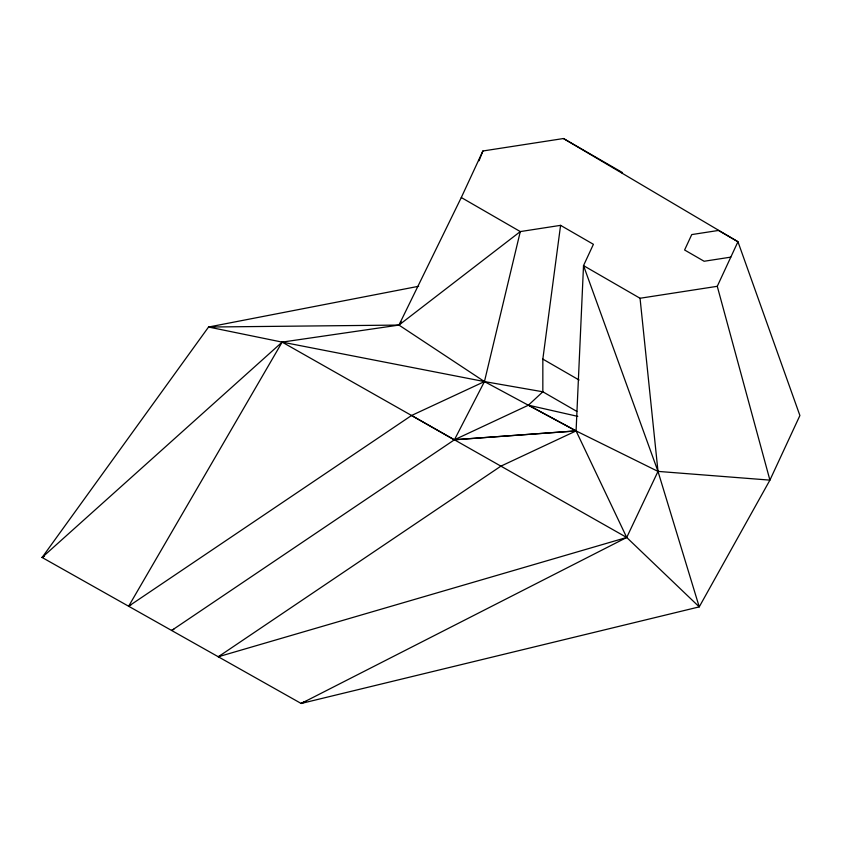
<?xml version="1.0" encoding="UTF-8"?>
<svg xmlns="http://www.w3.org/2000/svg" width="842" height="842" viewBox="0 0 842 842"><rect width="100%" height="100%" fill="white"/><g stroke="black" fill="none" stroke-linecap="round" stroke-linejoin="round"><path stroke-width="1.26" d="M576.823 411.401L542.837 391.783L484.445 381.584L282.154 342.115L128.637 606.24L411.559 415.485L454.238 439.861L528.366 405.223L542.837 391.783L542.837 359.102L560.583 225.351L520.293 231.582L398.95 325.075L282.154 342.115L208.553 327.033L42.1 557.478L301.162 703.47L699.239 606.882L769.914 480.129L799.9 415.527L737.95 241.728L563.477 138.53L482.887 150.992L461.3 197.523L398.95 325.075L208.553 327.033L418.642 286.28M173.905 629.163L171.631 630.479L454.427 439.787L484.445 381.584L520.293 231.582L461.3 197.523M479.024 160.759L482.887 150.992M622.164 173.242L622.47 172.589L563.477 138.53M401.297 321.991L398.95 325.075L484.445 381.584L576.086 430.915L658.002 471.394L769.914 480.129L717.268 286.312L737.95 241.728L718.426 230.455L691.745 234.581L684.599 249.99L704.122 261.262L730.803 257.136M44.373 556.173L42.1 557.478L282.154 342.115L626.711 537.47L699.239 606.882L658.002 471.394L583.517 265.619L593.41 244.306L560.583 225.351M42.1 557.478L44.173 555.857M640.046 298.257L658.002 471.394L626.711 537.47L218.299 656.76L500.906 466.142L576.086 430.915L583.517 265.619L640.046 298.257L717.268 286.312M128.637 606.24L130.91 604.935M218.299 656.76L220.562 655.444M306.004 701.407L301.162 703.47L303.436 702.154M301.162 703.47L626.711 537.47L576.086 430.915L528.45 405.181M411.559 415.485L484.445 381.584M454.427 439.787L576.086 430.915L454.469 439.735M528.418 405.181L577.77 416.38M542.837 359.102L579.096 380.026"/></g></svg>
